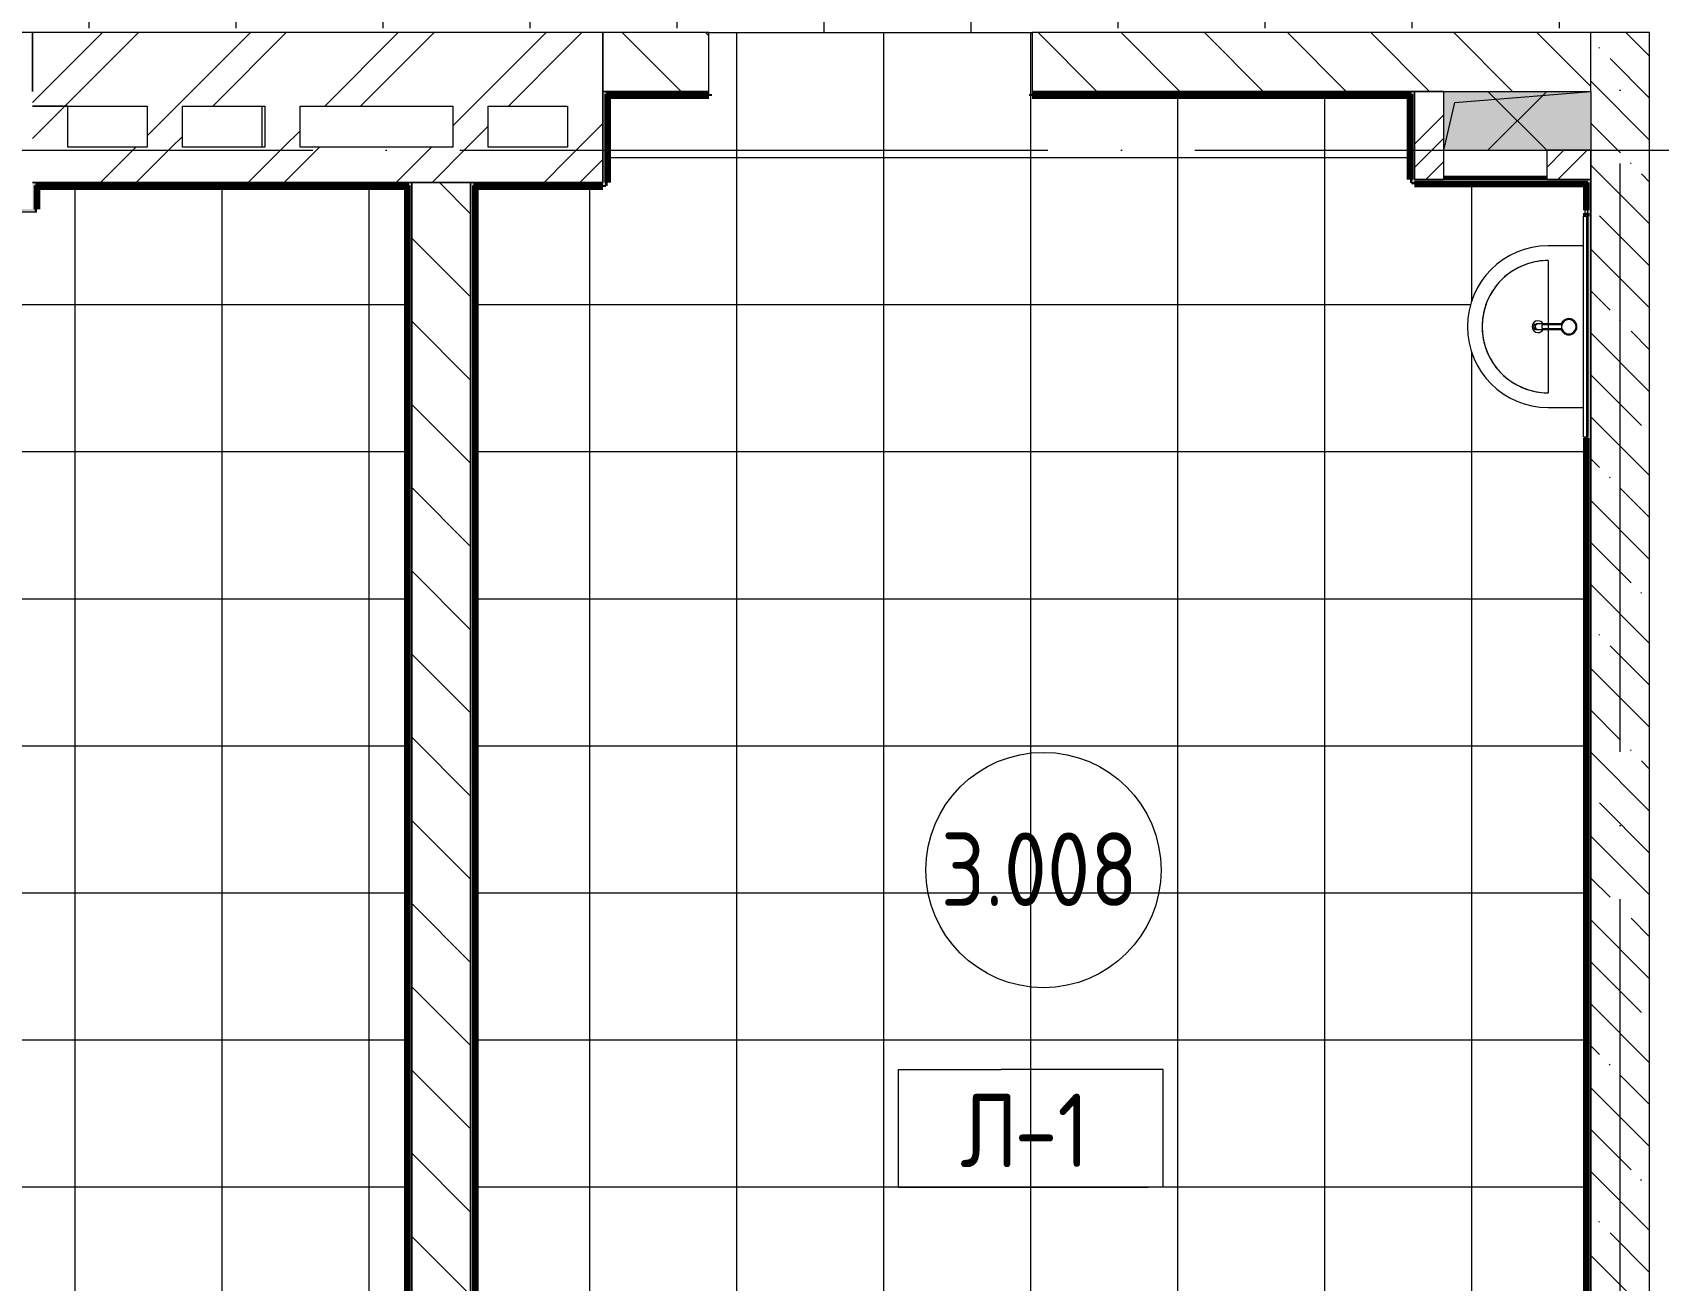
# Model space of a CAD drawing. Header units: millimetres. Extents: x 97 to 215964, y -4577 to 60645.
# Drawn here: x 122548 to 128078, y 47132 to 51375 of the extents above; entities that cross this region are included whole.
import ezdxf

# ---------------------------------------------------------------- set-up
doc = ezdxf.new("R2010")
doc.units = ezdxf.units.MM
doc.linetypes.add('ADSK_Линия сетки', pattern=[2500, 2000, -250, 0, -250])
for name, color, linetype, lineweight in [('A-AREA-____-IDEN', 2, 'Continuous', 20), ('A-DETL-GENF-OTLN', 92, 'Continuous', 9), ('A-FLOR-____-IDEN', 11, 'Continuous', 20), ('A-FLOR-____-OTLN', 192, 'Continuous', 9), ('A-FLOR-____-PATT', 8, 'Continuous', 9), ('A-GENM-____-MCUT', 13, 'Continuous', 9), ('A-GENM-____-OTLN', 13, 'Continuous', 9), ('A-WALL-____-MCUT', 113, 'Continuous', 9), ('A-WALL-____-PATT', 111, 'Continuous', 9), ('I-WALL-____-OTLN', 2, 'Continuous', 9), ('P-SANR-FIXT-OTLN', 6, 'Continuous', 9), ('S-COLS-____-MCUT', 52, 'Continuous', 9), ('S-COLS-____-OTLN', 52, 'Continuous', 9), ('S-GRID-____-OTLN', 1, 'Continuous', 9)]:
    doc.layers.add(name, color=color, linetype=linetype, lineweight=lineweight)
doc.styles.add('GOST Common', font='GOST_Common.ttf', dxfattribs={"width": 0.9, "height": 250})
pattern_1 = [(135, (0, 0), (-141.42136, -141.42136), [])]
pattern_2 = [(45, (0, 0), (-251.4472, 251.4472), []), (45, (0, 381), (-251.4472, 251.4472), [])]
pattern_3 = [(45, (0, 0), (-224.5064, 224.5064), []), (45, (79.38, 0), (0, 449.0128), []), (45, (-79.38, 0), (0, 449.0128), [])]

# ---------------------------------------------------------------- blocks, each defined once
blk = doc.blocks.new('ASML_АР_Отделка Люка - ВО Отделка люков_Грунтовка 0_Шпатлевка 0_Окраска 0_0-42723977-О_АИ_ПП_8_400_Целиком')
at = {"layer": 'A-GENM-____-MCUT', "color": 130, "lineweight": 25}
for p, q in [((175, 3), (-175, 3)), ((-175, 3), (-175, 0)), ((175, 0), (175, 3)), ((-175, 0), (175, 0))]:
    blk.add_line(p, q, dxfattribs=at)
blk = doc.blocks.new('0083_СОШ675_АР_R22_rvt-1-О_АИ_ПП_8_400_Целиком')
at = {"layer": 'A-WALL-____-PATT', "lineweight": 5}
h = blk.add_hatch(dxfattribs=at)
h.set_pattern_fill('FP_10', color=10, style=0, pattern_type=2)
h.set_pattern_definition(pattern_1)
h.paths.add_polyline_path([(63750, 51175), (63750, 51375), (63350, 51375), (63350, 51175), (63750, 51175)])
h = blk.add_hatch(dxfattribs=at)
h.set_pattern_fill('FP_7', color=10, style=0, pattern_type=2)
h.set_pattern_definition(pattern_2)
h.paths.add_polyline_path([(65570, 51125), (65570, 51375), (63750, 51375), (63750, 51125), (65300, 51125)])
h = blk.add_hatch(dxfattribs=at)
h.set_pattern_fill('FP_7', color=10, style=0, pattern_type=2)
h.set_pattern_definition(pattern_2)
h.paths.add_polyline_path([(65690, 50865), (65690, 51375), (65570, 51375), (65570, 50865)])
h = blk.add_hatch(dxfattribs=at)
h.set_pattern_fill('FP_10', color=10, style=0, pattern_type=2)
h.set_pattern_definition(pattern_1)
h.paths.add_polyline_path([(68654.6, 51175), (69050, 51175), (69050, 51375), (67150, 51375), (67150, 51175), (67396.8, 51175)])
h.paths.add_polyline_path([(65690, 51175), (66050, 51175), (66050, 51375), (65690, 51375)])
h = blk.add_hatch(dxfattribs=at)
h.set_pattern_fill('FP_8', color=10, style=0, pattern_type=2)
h.set_pattern_definition([(135, (0, 0), (-142.5612, -142.5612), []), (135, (142.56, 0), (-142.5612, -142.5612), [252.016, -50.403, 3.353, -47.05])])
h.paths.add_polyline_path([(69050, 43325.1), (69250, 43325.1), (69250, 51375), (69050, 51375), (69050, 44091.3)])
h = blk.add_hatch(dxfattribs=at)
h.set_pattern_fill('FP_11', color=10, style=0, pattern_type=2)
h.set_pattern_definition(pattern_3)
h.paths.add_polyline_path([(68550, 50975), (68550, 51175), (68450, 51175), (68450, 50975)])
h = blk.add_hatch(dxfattribs=at)
h.set_pattern_fill('FP_7', color=10, style=0, pattern_type=2)
h.set_pattern_definition(pattern_2)
h.paths.add_polyline_path([(63870, 50865), (63870, 51125), (63750, 51125), (63750, 50865)])
h = blk.add_hatch(dxfattribs=at)
h.set_pattern_fill('FP_7', color=10, style=0, pattern_type=2)
h.set_pattern_definition(pattern_2)
h.paths.add_polyline_path([(64140, 50985), (64260, 50985), (64260, 51125), (64140, 51125)])
h = blk.add_hatch(dxfattribs=at)
h.set_pattern_fill('FP_7', color=10, style=0, pattern_type=2)
h.set_pattern_definition(pattern_2)
h.paths.add_polyline_path([(64660, 50985), (64660, 51125), (64540, 51125), (64540, 50985)])
h = blk.add_hatch(dxfattribs=at)
h.set_pattern_fill('FP_7', color=10, style=0, pattern_type=2)
h.set_pattern_definition(pattern_2)
h.paths.add_polyline_path([(65300, 50985), (65300, 51125), (65180, 51125), (65180, 50985)])
h = blk.add_hatch(dxfattribs=at)
h.set_pattern_fill('FP_7', color=10, style=0, pattern_type=2)
h.set_pattern_definition(pattern_2)
h.paths.add_polyline_path([(65570, 50865), (65570, 50985), (63870, 50985), (63870, 50865), (64881.3, 50865)])
h = blk.add_hatch(dxfattribs=at)
h.set_pattern_fill('FP_11', color=10, style=0, pattern_type=2)
h.set_pattern_definition(pattern_3)
h.paths.add_polyline_path([(68969, 50875), (69050, 50875), (69050, 50975), (68900, 50975), (68900, 50875)])
h.paths.add_polyline_path([(68550, 50875), (68550, 50975), (68450, 50975), (68450, 50875)])
h = blk.add_hatch(dxfattribs=at)
h.set_pattern_fill('FP_10', color=10, style=0, pattern_type=2)
h.set_pattern_definition(pattern_1)
h.paths.add_polyline_path([(65040, 43525), (65240, 43525), (65240, 50865), (65040, 50865), (65040, 43602.8)])
at = {"layer": 'A-FLOR-____-OTLN', "color": 90}
blk.add_line((64530, 51125), (64530, 50985), dxfattribs=at)
at = {"layer": 'A-WALL-____-MCUT', "color": 50, "lineweight": 13}
for p, q in [((63750, 51375), (63350, 51375)), ((63750, 51175), (63750, 51375)), ((65570, 51375), (63750, 51375)), ((63750, 51375), (63750, 51175)), ((65690, 51375), (65570, 51375)), ((66050, 51375), (65690, 51375)), ((65690, 51375), (65690, 51175)), ((65690, 50865), (65690, 51375)), ((66050, 51175), (66050, 51375)), ((69050, 51375), (67150, 51375)), ((67150, 51375), (67150, 51175)), ((69250, 51375), (69050, 51375)), ((69250, 43325.1), (69250, 51375)), ((65690, 51175), (66050, 51175)), ((67150, 51175), (69050, 51175)), ((68450, 51175), (68450, 50975)), ((68550, 51175), (68450, 51175)), ((68550, 50975), (68550, 51175)), ((69050, 51175), (69050, 43325.1)), ((63870, 51125), (63750, 51125)), ((63750, 51125), (64140, 51125)), ((63870, 50985), (63870, 51125)), ((64140, 51125), (64140, 50985)), ((64260, 50985), (64260, 51125)), ((64260, 51125), (64540, 51125)), ((64540, 51125), (64540, 50985)), ((64660, 50985), (64660, 51125)), ((64660, 51125), (65180, 51125)), ((65180, 51125), (65180, 50985)), ((65300, 51125), (65570, 51125)), ((65300, 50985), (65300, 51125)), ((65570, 51125), (65570, 50985)), ((64140, 50985), (63870, 50985)), ((64540, 50985), (64260, 50985)), ((65180, 50985), (64660, 50985)), ((65570, 50985), (65300, 50985)), ((68450, 50975), (68450, 50875)), ((68550, 50885), (68550, 50975)), ((69050, 50975), (68900, 50975)), ((68900, 50975), (68900, 50885)), ((69050, 50875), (69050, 50975)), ((68550, 50875), (68550, 50882)), ((68900, 50882), (68900, 50875)), ((63750, 50865), (63870, 50865)), ((63870, 50865), (65570, 50865)), ((65240, 50865), (65040, 50865)), ((65040, 50865), (65040, 43525)), ((65240, 43525), (65240, 50865)), ((65570, 50865), (65690, 50865)), ((68450, 50875), (68550, 50875)), ((68900, 50875), (69050, 50875))]:
    blk.add_line(p, q, dxfattribs=at)
at = {"layer": 'A-WALL-____-MCUT', "color": 10, "lineweight": 5}
blk.add_line((69050, 51175), (69050, 51375), dxfattribs=at)
at = {"layer": 'I-WALL-____-OTLN', "color": 90}
blk.add_line((68550, 50975), (68900, 50975), dxfattribs=at)
at = {"layer": 'A-GENM-____-OTLN', "color": 90, "lineweight": 9, "rotation": 180}
blk.add_blockref('ASML_АР_Отделка Люка - ВО Отделка люков_Грунтовка 0_Шпатлевка 0_Окраска 0_0-42723977-О_АИ_ПП_8_400_Целиком', (68725, 50885), dxfattribs=at)
blk = doc.blocks.new('MiraCad_GMd_-Ut_TaskBox_FormHorizon - MiraCad_GMd_-Ut_TaskBox_FormHorizon-V146-О_АИ_ПП_8_400_Целиком')
at = {"layer": 'A-DETL-GENF-OTLN', "lineweight": 18}
for points in [[(-250, -99.8), (-212.2, 62.2), (250, 100), (-250, 100)], [(-145.4, -100), (250, -100), (250, 100), (-250, 100), (-250, -100)]]:
    blk.add_hatch(color=256, dxfattribs=at).paths.add_polyline_path(points)
at = {"layer": 'A-DETL-GENF-OTLN', "color": 7}
for p, q in [((-250, -100), (-212.2, 62.2)), ((-250, -100), (-212.2, 62.2)), ((-212.2, 62.2), (250, 100)), ((-212.2, 62.2), (250, 100))]:
    blk.add_line(p, q, dxfattribs=at)
at = {"layer": 'A-GENM-____-OTLN', "color": 170, "lineweight": 18}
for p, q in [((100, 100), (-100, -100)), ((-100, 100), (100, -100))]:
    blk.add_line(p, q, dxfattribs=at)
blk = doc.blocks.new('ВК_Умывальник_Полукруглый_Керамический_ГОСТ30493-96_R20 - 2-ой величины-V168-О_АИ_ПП_8_400_Целиком')
at = {"layer": 'P-SANR-FIXT-OTLN', "color": 170, "lineweight": 18}
for p, q in [((69025, 50650), (68905, 50650)), ((68905, 50600), (68905, 50384.9)), ((69040, 50650), (69035, 50650)), ((68905, 50365), (68905, 50150)), ((68905, 50100), (69025, 50100)), ((69035, 50100), (69040, 50100))]:
    blk.add_line(p, q, dxfattribs=at)
at = {"layer": 'P-SANR-FIXT-OTLN', "color": 170, "lineweight": 18, "flags": 128}
blk.add_lwpolyline([(68905, 50600), (68896, 50599.8), (68887, 50599.3), (68878.1, 50598.4), (68869.2, 50597.1), (68860.3, 50595.5), (68851.5, 50593.5), (68842.8, 50591.2), (68834.2, 50588.6), (68825.7, 50585.6), (68817.4, 50582.2), (68809.2, 50578.5), (68801.1, 50574.6), (68793.2, 50570.2), (68785.5, 50565.6), (68778, 50560.7), (68770.6, 50555.4), (68763.5, 50549.9), (68756.6, 50544.1), (68750, 50538.1), (68743.6, 50531.7), (68737.5, 50525.2), (68731.6, 50518.3), (68726, 50511.3), (68720.7, 50504), (68715.7, 50496.5), (68711, 50488.9), (68706.6, 50481), (68702.5, 50473), (68698.7, 50464.8), (68695.3, 50456.5), (68692.2, 50448.1), (68689.4, 50439.5), (68687, 50430.8), (68685, 50422.1), (68683.3, 50413.2), (68681.9, 50404.3), (68680.9, 50395.4), (68680.3, 50386.4), (68680, 50377.4), (68680.1, 50368.4), (68680.5, 50359.4), (68681.3, 50350.5), (68682.5, 50341.5), (68684, 50332.7), (68685.9, 50323.9), (68688.1, 50315.1), (68690.7, 50306.5), (68693.6, 50298), (68696.8, 50289.6), (68700.4, 50281.3), (68704.3, 50273.2), (68708.5, 50265.3), (68713.1, 50257.5), (68717.9, 50249.9), (68723.1, 50242.6), (68728.5, 50235.4), (68734.3, 50228.5), (68740.2, 50221.7), (68746.5, 50215.3), (68753, 50209.1), (68759.8, 50203.1), (68766.8, 50197.4), (68774, 50192.1), (68781.4, 50187), (68789, 50182.2), (68796.8, 50177.7), (68804.8, 50173.5), (68812.9, 50169.7), (68821.2, 50166.2), (68829.6, 50163), (68838.2, 50160.1), (68846.8, 50157.6), (68855.5, 50155.5), (68864.4, 50153.7), (68873.2, 50152.2), (68882.2, 50151.1), (68891.2, 50150.4), (68900.1, 50150), (68905, 50150)], dxfattribs=at)
at = {"layer": 'P-SANR-FIXT-OTLN', "color": 170, "lineweight": 18}
for centre, radius, start, end in [((68905, 50375), 275, 90, 270), ((68905, 50375), 225, 90, 270), ((68870, 50375), 20, 90, 270), ((68870, 50375), 20, 30, 90), ((68870, 50375), 20, 270, 330)]:
    blk.add_arc(centre, radius, start, end, dxfattribs=at)
blk = doc.blocks.new('xxx_Смеситель_ГОСТ 25809-96_R20 - Смеситель-3431601-О_АИ_ПП_8_400_Целиком')
at = {"layer": 'P-SANR-FIXT-OTLN', "color": 170, "lineweight": 18}
for p, q in [((3135.3, 51074.8), (3135.3, 51016.6)), ((3139.3, 51075.4), (3139.3, 51029.7)), ((3151.3, 51029.7), (3151.3, 51075.4)), ((3155.3, 51016.6), (3155.3, 51074.8)), ((3135.3, 51016.6), (3135.3, 50993.9)), ((3135.3, 50993.9), (3135.3, 50990)), ((3139.3, 51029.7), (3139.3, 51009)), ((3140.3, 51009), (3139.3, 51009)), ((3139.3, 51009), (3140.3, 51009)), ((3140.3, 51029.8), (3150.3, 51029.8)), ((3150.3, 51009), (3140.3, 51009)), ((3150.3, 51009), (3151.3, 51009)), ((3151.3, 51009), (3150.3, 51009)), ((3151.3, 51009), (3151.3, 51029.7)), ((3155.3, 50993.9), (3155.3, 51016.6)), ((3155.3, 50990), (3155.3, 50993.9))]:
    blk.add_line(p, q, dxfattribs=at)
for radius, start, end in [(27.5, 0, 180), (27.5, 161.9769, 180), (27.5, 180, 198.0231), (27.5, 180, 258.9224), (27.5, 143.3119, 156.6878), (24.5, 360, 180), (24.5, 180, 360), (27.5, 101.9767, 135), (27.5, 83.3116, 96.6875), (27.5, 281.0769, 0), (27.5, 45, 78.0226), (27.5, 23.3113, 36.6872), (27.5, 0, 18.0223), (27.5, 341.9777, 0), (27.5, 203.3122, 216.6881), (27.5, 225, 258.0233), (24.5, 255, 259.7702), (24.5, 255, 259.7702), (24.5, 280.2298, 285), (24.5, 280.2298, 285), (27.5, 281.9774, 315), (27.5, 323.3128, 336.6887)]:
    blk.add_arc((3145.3, 51100), radius, start, end, dxfattribs=at)
for start_param, end_param in [(3.141593, 4.712389), (4.712389, 6.283185)]:
    blk.add_ellipse((3145.3, 50990), major_axis=(10, 0), ratio=0.965926, start_param=start_param, end_param=end_param, dxfattribs=at)
for points, knots in [([(3138.6, 51076.4), (3138.7, 51076.4), (3138.8, 51076.3), (3139.2, 51076.2), (3139.8, 51076.1), (3140.4, 51076), (3140.7, 51075.9)], [0.77430556, 0.77430556, 0.77430556, 0.77430556, 0.78298611, 0.79166667, 0.82638889, 0.86111111, 0.86111111, 0.86111111, 0.86111111]), ([(3149.8, 51075.9), (3150.1, 51075.9), (3150.6, 51076), (3151.1, 51076.2), (3151.6, 51076.3), (3151.8, 51076.4), (3151.9, 51076.4)], [0.13888889, 0.13888889, 0.13888889, 0.13888889, 0.16666667, 0.19444444, 0.20833333, 0.22222222, 0.22222222, 0.22222222, 0.22222222]), ([(3140.3, 51020.3), (3138.8, 51019.9), (3136.8, 51019.1), (3135.5, 51017.7), (3135.3, 51016.9), (3135.3, 51016.6)], [0.1666667, 0.1666667, 0.1666667, 0.1666667, 0.3333333, 0.4166667, 0.5, 0.5, 0.5, 0.5]), ([(3145.3, 50986.8), (3144.4, 50986.8), (3143.1, 50986.9), (3141.4, 50987.3), (3140.3, 50987.7), (3139.3, 50988.1), (3138.7, 50988.5), (3138, 50989), (3137.3, 50989.5), (3136.7, 50990.2), (3136.3, 50990.7), (3136, 50991.2), (3135.8, 50991.6), (3135.6, 50992), (3135.5, 50992.5), (3135.4, 50992.9), (3135.3, 50993.4), (3135.3, 50993.7), (3135.3, 50993.9)], [0, 0, 0, 0, 0.0833333, 0.125, 0.1666667, 0.2083333, 0.2291667, 0.25, 0.2916667, 0.3333333, 0.3541667, 0.375, 0.3958333, 0.4166667, 0.4375, 0.4583333, 0.4791667, 0.5, 0.5, 0.5, 0.5]), ([(3139.3, 51029.3), (3139.3, 51029.3), (3139.3, 51029.3), (3139.4, 51029.2), (3139.6, 51029.2), (3139.8, 51029.2), (3140.1, 51029.2), (3140.3, 51029.2)], [0, 0, 0, 0, 0.166667, 0.333333, 0.5, 0.666667, 1, 1, 1, 1]), ([(3155.3, 50993.9), (3155.3, 50993.7), (3155.3, 50993.4), (3155.2, 50992.9), (3155.1, 50992.5), (3154.9, 50992), (3154.7, 50991.6), (3154.5, 50991.2), (3154.2, 50990.7), (3153.9, 50990.3), (3153.6, 50989.9), (3153.1, 50989.4), (3152.5, 50989), (3151.9, 50988.5), (3151.2, 50988.1), (3150.3, 50987.7), (3149.1, 50987.3), (3147.5, 50986.9), (3146.1, 50986.8), (3145.3, 50986.8)], [0.5, 0.5, 0.5, 0.5, 0.5208333, 0.5416667, 0.5625, 0.5833333, 0.6041667, 0.625, 0.6458333, 0.6666667, 0.6875, 0.7083333, 0.75, 0.7708333, 0.7916667, 0.8333333, 0.875, 0.9166667, 1, 1, 1, 1]), ([(3151.3, 51029.7), (3151.3, 51029.7), (3151.2, 51029.7), (3151.1, 51029.8), (3151, 51029.8), (3150.7, 51029.8), (3150.4, 51029.8), (3150.3, 51029.8)], [0, 0, 0, 0, 0.166667, 0.333333, 0.5, 0.666667, 1, 1, 1, 1])]:
    blk.add_open_spline(points, degree=3, knots=knots, dxfattribs=at)
for points in [[(3139.3, 51075.4), (3139.3, 51075.4), (3139.4, 51075.4), (3139.6, 51075.4), (3139.8, 51075.3), (3140, 51075.3), (3140.2, 51075.3), (3140.3, 51075.3)], [(3139.4, 51074.9), (3139.3, 51074.9), (3139.3, 51074.9), (3139.3, 51075), (3139.3, 51075)], [(3140.3, 51075.3), (3141.9, 51074.9), (3145.3, 51074.6), (3148.6, 51074.9), (3150.3, 51075.3)], [(3150.3, 51075.3), (3150.4, 51075.3), (3150.5, 51075.3), (3150.8, 51075.3), (3151, 51075.4), (3151.1, 51075.4), (3151.2, 51075.4), (3151.2, 51075.4)], [(3151.3, 51075), (3151.3, 51075), (3151.3, 51075), (3151.2, 51074.9)], [(3140.3, 51029.8), (3140.1, 51029.8), (3139.7, 51029.8), (3139.4, 51029.8), (3139.3, 51029.7), (3139.3, 51029.7)], [(3150.3, 51029.2), (3150.4, 51029.2), (3150.8, 51029.2), (3151.2, 51029.2), (3151.3, 51029.3), (3151.3, 51029.3)], [(3155.3, 51016.6), (3155.3, 51016.9), (3155, 51017.7), (3154, 51018.7), (3152.4, 51019.6), (3151, 51020.1), (3150.3, 51020.3)]]:
    blk.add_open_spline(points, degree=3, dxfattribs=at)
blk = doc.blocks.new('0083_СОШ675_ВК_R22_rvt-1-О_АИ_ПП_8_400_Целиком')
at = {"layer": 'A-GENM-____-OTLN', "color": 170, "lineweight": 18}
blk.add_blockref('MiraCad_GMd_-Ut_TaskBox_FormHorizon - MiraCad_GMd_-Ut_TaskBox_FormHorizon-V146-О_АИ_ПП_8_400_Целиком', (68800, 51075), dxfattribs=at)
at = {"layer": 'P-SANR-FIXT-OTLN', "color": 170, "lineweight": 18}
blk.add_blockref('ВК_Умывальник_Полукруглый_Керамический_ГОСТ30493-96_R20 - 2-ой величины-V168-О_АИ_ПП_8_400_Целиком', (0, 0), dxfattribs=at)
at = {"layer": 'P-SANR-FIXT-OTLN', "color": 170, "lineweight": 18, "rotation": 269.9999999999999}
blk.add_blockref('xxx_Смеситель_ГОСТ 25809-96_R20 - Смеситель-3431601-О_АИ_ПП_8_400_Целиком', (17875, 53520.2), dxfattribs=at)
blk = doc.blocks.new('BSC_Колонна _Прямоугольная - ПР-1_Профиль торцевой для плитки-V212-О_АИ_ПП_8_400_Целиком')
at = {"layer": 'S-COLS-____-MCUT'}
for p, q in [((5, 5), (0, 5)), ((5, -5), (5, 5)), ((-5, 0), (-5, -5)), ((-5, -5), (5, -5))]:
    blk.add_line(p, q, dxfattribs=at)
blk = doc.blocks.new('BSC_Колонна _Прямоугольная - ПР-1_Профиль торцевой для плитки-3497357-О_АИ_ПП_8_400_Целиком')
at = {"layer": 'S-COLS-____-MCUT'}
for p, q in [((5, 5), (-5, 5)), ((-5, 5), (-5, -5)), ((5, -5), (5, 5)), ((-5, -5), (5, -5))]:
    blk.add_line(p, q, dxfattribs=at)
blk = doc.blocks.new('ADSK_Марка_Перекрытие - Типоразмер_ADSK_Марка-158127-О_АИ_ПП_8_400_Целиком')
at = {"layer": 'A-FLOR-____-IDEN'}
for p, q in [((-4.5, 4), (-1, 4)), ((-4.5, 0), (-4.5, 4)), ((4.5, 4), (-1, 4)), ((4.5, 0), (4.5, 4)), ((4.5, 0), (-4.5, 0)), ((-4.5, 0), (4, 0))]:
    blk.add_line(p, q, dxfattribs=at)
blk = doc.blocks.new('ADSK_Марка_Помещение_ОдноЗначение - Номер-159740-О_АИ_ПП_8_400_Целиком')
at = {"layer": 'A-AREA-____-IDEN'}
blk.add_circle((0, 0), 4, dxfattribs=at)

msp = doc.modelspace()

# ---------------------------------------------------------------- hatches: boundary and pattern name
at = {"layer": 'A-FLOR-____-PATT'}
h = msp.add_hatch(dxfattribs=at)
h.set_pattern_fill('FP_199', color=256, style=0, pattern_type=2)
h.set_pattern_definition([(0, (109740.37, 54875), (0, 500), []), (90, (109740.37, 54875), (-500, 3e-14), [])])
h.paths.add_polyline_path([(113347.887824, 51375.000586), (113347.915173, 51374.999414), (113617.089904, 51374.999414)])
h.paths.add_polyline_path([(125947.887824, 51374.999414), (125947.887824, 51390.000586), (128047.865903, 51390.000586), (128047.865903, 54660.000586), (126587.910289, 54660.000586), (126587.910289, 54675), (125487.910289, 54675), (125487.910289, 54660.000586), (124717.887824, 54660.000586), (124717.881378, 54795), (123727.865903, 54795), (123727.865903, 54675), (123617.887824, 54675), (123617.887824, 54660.000586), (122562.875878, 54660.000586), (122562.875878, 54475), (122557.875878, 54475), (122557.875878, 54465), (122547.875878, 54465), (122547.865903, 54460), (122147.875878, 54460), (122147.865903, 54465), (122137.875878, 54465), (122137.875878, 54474.999414), (122132.875878, 54474.999414), (122132.875878, 58274.820999), (121887.875878, 58274.820999), (121887.875878, 58360.011786), (120477.865903, 58360.011786), (120477.865903, 58109.999414), (120462.865903, 58109.999414), (120462.887824, 57009.999414), (120477.865903, 57009.999414), (120477.865903, 54675.000586), (120472.865903, 54675.000586), (120472.865903, 54665.000586), (120462.865903, 54665.000586), (120462.865903, 54660.000586), (118062.865903, 54660.000586), (118062.865903, 54475.000586), (118057.865903, 54475), (118057.865903, 54465.000586), (118047.865903, 54465.000586), (118047.865903, 54460.000586), (117647.865903, 54460.000586), (117647.865903, 54465.000586), (117637.865903, 54465.000586), (117637.865903, 54475.000586), (117632.865903, 54475), (117632.865903, 54655.001172), (117105.666932, 54655.001172), (117105.666932, 54660.000586), (113562.865903, 54660.000586), (113562.865903, 54475.000586), (113557.865903, 54475), (113557.865903, 54465.000586), (113547.865903, 54465.000586), (113547.865903, 54460.000586), (113147.865903, 54460.000586), (113147.865903, 54465.000586), (113137.865903, 54465.000586), (113137.865903, 54474.999414), (113132.865903, 54474.999414), (113132.865903, 54660.000586), (112277.865903, 54660.000586), (112277.865903, 54665.000586), (112267.865903, 54665.000586), (112267.865903, 54675.000586), (112262.865903, 54675.874627), (112262.865903, 55039.999414), (112277.865903, 55039.999414), (112277.865903, 55709.999414), (112262.865903, 55709.999414), (112262.865903, 56254.999414), (112277.865903, 56254.999414), (112277.865903, 56924.999414), (112262.865903, 56924.999414), (112262.865903, 57369.999414), (112277.865903, 57369.999414), (112277.865903, 58039.999414), (112262.865903, 58039.999414), (112262.865903, 58360), (108863.094875, 58360), (108863.094875, 58168.000586), (108858.094875, 58168.000586), (108858.094875, 58158.000586), (108848.094875, 58158.000586), (108847.865756, 58153.000586), (108447.865903, 58153.000586), (108447.844094, 58158.000586), (108437.865903, 58158.000586), (108437.865903, 58168.000586), (108432.865903, 58168.000586), (108432.865903, 58360), (104563.094875, 58360), (104563.094875, 58168.000586), (104558.094875, 58168.000586), (104558.094875, 58158.000586), (104548.094875, 58158.000586), (104547.865903, 58153.000586), (104147.887824, 58153.000586), (104147.844094, 58158.000586), (104137.887824, 58158.000586), (104137.887824, 58168.000586), (104132.887824, 58168.000586), (104132.887824, 58360), (100063.094875, 58360), (100063.094875, 58168.001172), (100058.094875, 58168.001172), (100058.094875, 58158.001172), (100048.094875, 58158.001172), (100047.844127, 58153.001172), (99647.865903, 58153.001172), (99647.844094, 58158.001172), (99637.865903, 58158.001172), (99637.865903, 58168.001172), (99632.865903, 58168.001172), (99632.865903, 58360.05818), (95163.116796, 58359.997374), (95163.116796, 58175.000586), (95158.116796, 58175), (95158.116796, 58165.000586), (95148.116796, 58165.000586), (95147.865803, 58160.000586), (94747.865903, 58160.000586), (94747.83858, 58165.000586), (94737.865903, 58165.000586), (94737.865903, 58175.000586), (94732.865903, 58175.903658), (94732.865903, 58360.05818), (91447.865903, 58359.153685), (91447.865903, 58099.999414), (91432.865903, 58099.999414), (91432.887824, 57429.999414), (91447.865903, 57429.999414), (91447.865903, 55609.999414), (91432.865903, 55609.999414), (91432.887824, 54939.999414), (91447.865903, 54939.999414), (91447.865903, 54374.999707), (91232.865903, 54374.999707), (91232.887824, 51674.999707), (91447.865903, 51674.999707), (91448.898748, 51390.000586), (95747.865903, 51390.000586), (95748.201936, 51374.999414), (98247.865903, 51374.999414), (98247.865903, 51390.000586), (105097.887824, 51390.000586), (105097.887824, 51375.000586), (106197.887824, 51374.999414), (106197.887824, 51390.000586), (111897.926742, 51390.000586), (111898.372184, 51374.999414), (112997.926742, 51374.999414), (112997.926742, 51390.000586), (114082.887824, 51390.000586), (114082.889081, 51375.000586), (116082.887824, 51374.999414), (116082.887824, 51390.000586), (124847.887824, 51390.000586), (124847.889934, 51375.000586), (124936.928693, 51375.000586)])
h.paths.add_polyline_path([(118167.865903, 51375), (118167.862527, 51375.000586), (118047.887824, 51375.000586)])
h.paths.add_polyline_path([(117317.486852, 54335.471708), (117322.573205, 54336.294976), (117316.623789, 54336.033665)])
h.paths.add_polyline_path([(117161.210824, 54485.215954), (117160.986852, 54492.477542), (117160.572639, 54492.477542), (117160.792352, 54489.977542)])
h.paths.add_polyline_path([(117474.401066, 54492.477542), (117472.986852, 54492.477542), (117474.179665, 54489.977542)])
h.paths.add_polyline_path([(117337.791762, 54336.790443), (117337.610033, 54337.478492), (117337.610033, 54336.796702)])
h.paths.add_polyline_path([(117317.486852, 54335.471708), (117292.162538, 54337.655731), (117274.52639, 54341.54585), (117251.2799, 54350.095785), (117231.685576, 54361.111481), (117214.713579, 54374.705094), (117195.175825, 54393.658277), (117188.997864, 54403.413831), (117176.500071, 54424.103452), (117164.143679, 54462.292771), (117161.326976, 54478.461488), (117159.986852, 54618.010847), (117160.986852, 54654.977542), (117474.986852, 54653.977542), (117474.361919, 54482.669965), (117467.909388, 54448.74092), (117466.080071, 54441.887602), (117460.645885, 54428.727542), (117453.366772, 54414.727542), (117444.94877, 54400.529333), (117439.79788, 54394.560594), (117433.619918, 54386.734718), (117426.070637, 54379.497471), (117419.390681, 54373.004497), (117410.391251, 54366.296943), (117403.288128, 54360.991355), (117393.18366, 54355.289784), (117382.929361, 54349.684638), (117373.532739, 54345.473086), (117372.716244, 54346.159705), (117347.671624, 54338.509404), (117327.548443, 54335.888761), (117318.813478, 54335.526697)])
h.paths.add_polyline_path([(117277.013462, 54340.761056), (117279.281032, 54340.874159), (117277.013462, 54342.294384), (117273.722544, 54342.276076), (117276.825194, 54340.847728)])
h.paths.add_polyline_path([(117349.748614, 54374.126093), (117360.782349, 54377.404099), (117351.383594, 54374.711079)])
h.paths.add_polyline_path([(117251.521187, 54388.846654), (117248.271729, 54391.910018), (117250.732064, 54389.43687)])
h.paths.add_polyline_path([(117221.759271, 54417.099697), (117210.856954, 54438.284871), (117203.36007, 54450.538922), (117211.973855, 54431.232582), (117217.814639, 54422.862044), (117221.112652, 54418.044282)])
h.paths.add_polyline_path([(117220.404813, 54419.443312), (117211.39874, 54433.548522), (117204.507373, 54448.93031), (117205.380437, 54448.93031), (117220.012447, 54420.213373)])
h.paths.add_polyline_path([(117417.932294, 54422.862044), (117427.352449, 54440.063502), (117421.869596, 54430.386823), (117418.303383, 54424.323981)])
h.paths.add_polyline_path([(117425.414775, 54435.674534), (117426.657486, 54436.169407), (117425.701578, 54436.113709)])
h.paths.add_polyline_path([(117431.91576, 54451.134162), (117431.839555, 54453.137186), (117432.150524, 54452.231181)])
h.paths.add_polyline_path([(117337.933552, 54460.53943), (117334.886852, 54459.839858), (117336.757009, 54459.989488)])
h.paths.add_polyline_path([(117335.883343, 54458.113886), (117347.847943, 54471.581052), (117341.255694, 54463.771943), (117336.613356, 54458.977542)])
h.paths.add_polyline_path([(117293.879717, 54464.194831), (117286.70023, 54474.999414), (117288.301649, 54470.796993), (117293.71801, 54464.386226)])
h.paths.add_polyline_path([(117317.486852, 54454.594235), (117326.40004, 54455.572843), (117321.252131, 54455.383619), (117309.586137, 54455.849076), (117301.438957, 54458.977542), (117308.869231, 54455.493646), (117315.570583, 54454.664079), (117316.672803, 54454.623905)])
h.paths.add_polyline_path([(108847.843981, 54460), (108447.865903, 54460), (108447.865903, 54465), (108437.865903, 54465), (108437.865903, 54475), (108432.865903, 54475), (108432.865903, 54874.999414), (108437.865903, 54875), (108437.865903, 54885), (108447.865903, 54885), (108447.865903, 54890), (108847.843981, 54890), (108847.865903, 54885.000548), (108857.843981, 54885), (108857.843981, 54875), (108862.843981, 54874.124786), (108862.843981, 54474.999414), (108857.843981, 54474.999414), (108857.843981, 54465), (108847.843981, 54465)])
h.paths.add_polyline_path([(104147.865903, 54460), (104147.865903, 54465), (104137.865903, 54465), (104137.865903, 54474.999414), (104132.865903, 54475), (104132.865903, 54874.999414), (104137.865903, 54875), (104137.865903, 54885), (104147.865903, 54885), (104147.865903, 54890), (104547.843981, 54890), (104547.865903, 54885.000548), (104557.843981, 54885), (104557.843981, 54875), (104562.843981, 54874.999414), (104562.843981, 54475), (104557.843981, 54475), (104557.843981, 54465), (104547.843981, 54465), (104547.843981, 54460), (104484.408705, 54460)])
h.paths.add_polyline_path([(100006.182048, 54460), (99647.865903, 54460), (99647.865903, 54465), (99637.865903, 54465), (99637.865903, 54475), (99632.865903, 54475), (99632.865903, 54874.999414), (99637.865903, 54875.000586), (99637.865903, 54885.000586), (99647.865903, 54885.000586), (99647.865903, 54890.000586), (100047.865803, 54890.000586), (100047.865903, 54885.000586), (100057.865903, 54885.000586), (100057.865903, 54875.000586), (100062.865903, 54874.999414), (100062.865903, 54475), (100057.865903, 54474.999414), (100057.865903, 54465), (100047.865903, 54465), (100047.865903, 54460)])
h.paths.add_polyline_path([(95129.869685, 54460.000586), (94747.865903, 54460.000586), (94747.865903, 54465.000586), (94737.865903, 54465.000586), (94737.865903, 54475.000586), (94732.865903, 54475.000586), (94732.865903, 54875.000586), (94737.865903, 54875.000586), (94737.865903, 54885.000586), (94747.865903, 54885.000586), (94747.865903, 54890.000586), (95147.865903, 54890.000586), (95147.865903, 54885.000586), (95157.865903, 54885.000586), (95157.865903, 54875.000586), (95162.865903, 54874.999414), (95162.865903, 54474.999414), (95157.865903, 54474.999414), (95157.865903, 54465.000586), (95147.865903, 54465.000586), (95147.865903, 54460.000586)])
h.paths.add_polyline_path([(117353.051659, 54489.977542), (117352.296307, 54490.012829), (117352.308071, 54493.561658)])
h.paths.add_polyline_path([(117347.98079, 54507.609083), (117347.98079, 54506.047987), (117348.031987, 54507.377542)])
h.paths.add_polyline_path([(117348.27378, 54472.176595), (117352.314436, 54484.493328), (117352.554441, 54493.676358), (117349.555476, 54507.609083), (117352.284274, 54493.676358), (117351.480642, 54480.398015), (117348.289792, 54472.224641)])
h.paths.add_polyline_path([(117297.040152, 54519.415654), (117300.086852, 54520.115226), (117297.258343, 54519.517641)])
h.paths.add_polyline_path([(117432.201443, 54527.896082), (117422.99985, 54548.722503), (117417.159066, 54557.09304), (117417.331724, 54555.051087), (117431.613634, 54528.955999)])
h.paths.add_polyline_path([(117342.522783, 54515.013473), (117330.63336, 54523.247927), (117319.403122, 54525.291005), (117309.279858, 54524.571465), (117313.721573, 54524.571465), (117325.387568, 54524.106008), (117333.534748, 54520.977542), (117342.439372, 54515.057069)])
h.paths.add_polyline_path([(117200.721016, 54521.444943), (117202.220389, 54523.914644), (117200.7964, 54521.682875)])
h.paths.add_polyline_path([(117431.613634, 54527.059581), (117418.830077, 54554.570289), (117429.214764, 54535.422629), (117431.371598, 54527.896082)])
h.paths.add_polyline_path([(117230.866272, 54576.598123), (117236.236605, 54580.422629), (117232.730245, 54578.0284)])
h.paths.add_polyline_path([(117244.889019, 54586.624205), (117239.171674, 54582.971082), (117244.246764, 54586.192763)])
h.paths.add_polyline_path([(117264.822029, 54598.705996), (117268.493781, 54599.843138), (117265.061249, 54598.803489)])
h.paths.add_polyline_path([(117363.167879, 54601.552235), (117352.470432, 54605.244005), (117360.690345, 54602.336689), (117362.931939, 54601.62694)])
h.paths.add_polyline_path([(117341.809691, 54608.234346), (117330.462617, 54610.76925), (117341.494015, 54608.303456)])
h.paths.add_polyline_path([(104547.865903, 58168.000586), (104548.094389, 58168.001072), (104547.865903, 58175), (104147.887824, 58174.638313), (104148.692441, 58168.000586), (104183.890913, 58168.000586)])
h.paths.add_polyline_path([(108848.094875, 58168.000586), (108847.865903, 58175.000586), (108447.865903, 58175), (108447.865903, 58168.000586), (108847.865856, 58168.000586)])
h.paths.add_polyline_path([(100047.865903, 58168.001172), (100048.094875, 58168.001172), (100047.843981, 58175), (99647.865903, 58175), (99647.865903, 58168.001172), (100047.844027, 58168.001172)])
h.paths.add_polyline_path([(95147.87909, 58175.000586), (95148.116796, 58175.011151), (95147.865903, 58175.000586)])
h = msp.add_hatch(dxfattribs=at)
h.set_pattern_fill('FP_203', color=256, style=0, pattern_type=2)
h.set_pattern_definition([(270, (118692.87, 47450), (500, 3e-14), []), (0, (118692.87, 47450), (0, 500), [])])
h.paths.add_polyline_path([(123447.865903, 43525), (123447.863265, 43525.000586), (123437.887824, 43525.000586)])
h.paths.add_polyline_path([(113547.865903, 43525), (113547.887824, 43525.313459), (113547.865903, 43535.000586)])
h.paths.add_polyline_path([(123380.363265, 43540.000586), (123432.887824, 43540.000586), (123432.887824, 43742.03554), (123437.887824, 43742.03554), (123437.887824, 43752.03554), (123447.887824, 43752.03554), (123448.687243, 43757.03554), (123822.8978, 43757.03554), (123822.8978, 50850.000586), (122562.865903, 50850.000586), (122562.865903, 50775.000586), (122557.865903, 50775.000586), (122557.865903, 50765.000586), (122547.865903, 50765.000586), (122547.844028, 50760.000586), (122147.865903, 50760.000586), (122147.312128, 50765.000586), (122137.865903, 50765.000586), (122137.865903, 50775), (122132.865903, 50775.328787), (122132.865903, 50850.000586), (118062.865903, 50850.000586), (118062.865903, 50766.000586), (118057.865903, 50766.000586), (118057.865903, 50756.000586), (118047.865903, 50756.000586), (118047.844056, 50751.000586), (117047.887824, 50751.000586), (117047.887824, 50756.000586), (117027.887824, 50756.000586), (117027.887824, 51155), (116367.887824, 51155), (116367.887824, 51160.000586), (116082.887824, 51160.000586), (116082.865903, 51374.999414), (114082.887824, 51374.999414), (114081.816965, 51160.000586), (113562.887824, 51160.000586), (113562.887824, 43540.000586), (117220.430083, 43540.000586), (117220.430083, 43732.000586), (117225.430083, 43732.000586), (117225.430083, 43742.000586), (117235.430083, 43742.000586), (117235.430083, 43747.000586), (118047.865834, 43747.000586), (118047.865903, 43742.000586), (118057.865903, 43742.000586), (118057.865903, 43732.000586), (118062.865903, 43732.000586), (118062.865903, 43540.000586), (121757.887824, 43540.000586), (121757.887824, 43732.000586), (121762.887824, 43732.000586), (121763.88327, 43742.000586), (121772.887824, 43742.000586), (121774.036078, 43747.000586), (122547.865834, 43747.000586), (122547.865903, 43742.000586), (122557.865903, 43742.000586), (122557.865903, 43732.000586), (122562.865903, 43732.000586), (122562.865903, 43540.000586), (123050.288895, 43540.000586)])
h.paths.add_polyline_path([(122540.865316, 43725), (122547.865903, 43725), (122547.468684, 43732.000586), (122147.865903, 43732), (122147.865903, 43725), (122421.408962, 43725)])
h.paths.add_polyline_path([(117647.865903, 43725), (118047.865903, 43725), (118047.865881, 43732.000586), (117647.865903, 43732)])
h.paths.add_polyline_path([(116747.887824, 50736.483435), (116719.142497, 50736.483435), (116662.908151, 50748.436414), (116607.602619, 50773.84354), (116563.876907, 50805.612129), (116525.408151, 50848.336012), (116496.662823, 50898.124379), (116478.897234, 50952.801241), (116472.887824, 51013.332533), (116472.887824, 51154.976956), (117022.887824, 51154.976956), (117022.887824, 51009.976956), (117016.878414, 50952.801241), (116999.112825, 50898.124379), (116970.367498, 50848.336012), (116931.898741, 50805.612129), (116885.387824, 50771.81997), (116832.867498, 50748.436414), (116776.633152, 50736.483435), (116761.489568, 50736.483435)])
h.paths.add_polyline_path([(118047.844009, 50766.000586), (118047.865903, 50766.000586), (118047.843981, 50775), (117647.865903, 50775), (117647.865903, 50766.000586), (118046.806896, 50766.000586)])
h.paths.add_polyline_path([(116740.816756, 50963.146829), (116739.22757, 50965.147327), (116739.387824, 50968.050712)])
h.paths.add_polyline_path([(116747.887824, 50954.976956), (116753.064205, 50955.65844), (116757.887824, 50957.656448), (116764.308563, 50963.804354), (116765.208332, 50964.976956), (116767.613719, 50972.894917), (116767.887824, 50974.976956), (116767.206341, 50980.153337), (116762.610256, 50988.362835), (116760.891606, 50989.992581), (116757.887824, 50992.297464), (116757.547082, 50972.029115), (116756.223799, 50968.859242), (116754.958892, 50963.146829), (116750.407704, 50960.638142), (116745.299634, 50960.646829), (116740.816756, 50963.146829), (116737.887824, 50973.859242), (116737.887824, 50992.297464), (116731.467085, 50986.149558), (116730.567316, 50984.976956), (116728.569308, 50980.153337), (116728.16193, 50972.894917), (116728.569308, 50969.800575), (116733.165392, 50961.591077), (116735.867009, 50959.207074), (116739.387824, 50957.035128), (116743.4879, 50955.556217)])
h.paths.add_polyline_path([(116739.22757, 50965.147327), (116738.076582, 50970.323708), (116738.43153, 50970.323708)])
h = msp.add_hatch(dxfattribs=at)
h.set_pattern_fill('FP_177', color=256, style=0, pattern_type=2)
h.set_pattern_definition([(270, (125942.87, 47450), (500, 3e-14), []), (0, (125942.87, 47450), (0, 500), [])])
h.paths.add_polyline_path([(124147.887824, 43540.000586), (127832.887824, 43540.000586), (127832.887824, 49995.5), (127827.887824, 49995.5), (127827.887824, 50000.5), (127822.887824, 50000.5), (127822.887824, 50099.976956), (127702.887824, 50099.976956), (127645.712109, 50105.986366), (127591.035247, 50123.751955), (127541.24688, 50152.497283), (127498.522997, 50190.966039), (127464.730838, 50237.476956), (127441.347282, 50289.997283), (127429.394303, 50346.231629), (127429.394303, 50403.722283), (127441.347282, 50459.956629), (127466.754408, 50515.262161), (127500.169829, 50560.470687), (127541.24688, 50597.456629), (127591.035247, 50626.201957), (127645.712109, 50643.967546), (127702.887824, 50649.976956), (127822.887824, 50649.976956), (127822.887824, 50750.5), (127832.887824, 50750.5), (127832.887824, 50761), (127827.887824, 50761), (127827.887824, 50771), (127832.887824, 50771), (127832.887824, 50860), (127247.926742, 50860), (127247.926742, 50865), (127237.926742, 50865), (127237.926742, 50875), (127232.926742, 50874.999414), (127232.926742, 51160.000586), (125947.887824, 51160.000586), (125947.865903, 51374.999414), (124847.887824, 51374.999414), (124847.887824, 51160.000586), (124502.8978, 51160.000586), (124502.8978, 50865), (124497.8978, 50865), (124497.8978, 50855.000586), (124487.8978, 50855.000586), (124486.924464, 50850.000586), (124052.8978, 50850.000586), (124052.8978, 43540.000586)])
h.paths.add_polyline_path([(127656.057697, 50382.048024), (127658.058195, 50383.63721), (127659.939983, 50383.179275)])
h.paths.add_polyline_path([(127667.887824, 50354.976956), (127673.064205, 50355.65844), (127681.273703, 50360.254524), (127683.657706, 50362.956141), (127685.208332, 50364.976956), (127664.939983, 50365.317698), (127659.939983, 50367.046228), (127656.057697, 50367.905888), (127653.54901, 50372.457076), (127653.557697, 50377.565146), (127656.057697, 50382.048024), (127672.01955, 50384.976956), (127685.208332, 50384.976956), (127679.060426, 50391.397695), (127677.887824, 50392.297464), (127673.064205, 50394.295473), (127665.805785, 50394.70285), (127662.711443, 50394.295473), (127654.501945, 50389.699388), (127652.117942, 50386.997771), (127649.945996, 50383.476956), (127648.467085, 50379.37688), (127648.467085, 50370.577032), (127649.945996, 50366.476956), (127652.117942, 50362.956141), (127656.715222, 50358.556217), (127657.887824, 50357.656448), (127665.805785, 50355.251062)])
h.paths.add_polyline_path([(127658.058195, 50366.316702), (127656.057697, 50367.905888), (127661.77011, 50365.777857)])
h.paths.add_polyline_path([(124487.865903, 50865.000586), (124487.8978, 50865.046341), (124487.865903, 50865.004655)])
at = {"layer": 'A-WALL-____-PATT'}
h = msp.add_hatch(color=7, dxfattribs=at)
h.paths.add_polyline_path([(127247.926742, 51165.000586), (127247.926742, 51175.000586), (125947.887824, 51175.000586), (125947.887824, 51165.000586), (127237.926742, 51165.000586)])
h.paths.add_polyline_path([(124847.887824, 51165.000586), (124847.887824, 51175.000586), (124487.8978, 51175.000586), (124487.8978, 51165.000586), (124497.8978, 51165.000586)])
for points in [[(124497.8978, 50855.000586), (124497.8978, 51165.000586), (124487.8978, 51165.000586), (124487.8978, 50855.000586)], [(127247.926742, 50865), (127247.926742, 51165.000586), (127237.926742, 51165.000586), (127237.926742, 50865)], [(123827.8978, 50855.000586), (123827.8978, 50865.000586), (122547.865903, 50865.000586), (122547.865903, 50855.000586), (123679.168828, 50855.000586)], [(122557.865903, 50765.000586), (122557.865903, 50855.000586), (122547.865903, 50855.000586), (122547.865903, 50765.000586)], [(123827.8978, 43742.03554), (123837.8978, 43742.03554), (123837.8978, 50865.000586), (123827.8978, 50865.000586), (123827.8978, 43752.03554)], [(124037.8978, 43525.000586), (124047.8978, 43525.000586), (124047.8978, 50865.000586), (124037.8978, 50865.000586), (124037.8978, 43602.756471)], [(124487.8978, 50855.000586), (124487.8978, 50865.000586), (124047.8978, 50865.000586), (124047.8978, 50855.000586)], [(127837.887824, 50865), (127847.887824, 50865), (127847.887824, 50875), (127247.926742, 50875), (127247.926742, 50865), (127766.883843, 50865)], [(127847.887824, 43525.000586), (127847.887824, 50865), (127837.887824, 50865), (127837.887824, 43525.000586)], [(122547.865903, 50765.000586), (122547.865903, 50775), (122137.865903, 50775), (122137.865903, 50765.000586), (122421.408962, 50765.000586)]]:
    msp.add_hatch(color=7, dxfattribs=at).paths.add_polyline_path(points)

# ---------------------------------------------------------------- linework, layer by layer
at = {"layer": 'A-FLOR-____-OTLN'}
msp.add_line((124847.887824, 51374.999414), (125947.887824, 51374.999414), dxfattribs=at)
at = {"layer": 'A-WALL-____-MCUT', "color": 7}
for p, q in [((124847.887824, 51175.000586), (124487.8978, 51175.000586)), ((124487.8978, 51175.000586), (124487.8978, 50865.000586)), ((124497.8978, 51165.000586), (124847.887824, 51165.000586)), ((124497.8978, 50855.000586), (124497.8978, 51165.000586)), ((124847.887824, 51165.000586), (124847.887824, 51175.000586)), ((127247.926742, 51175.000586), (125947.887824, 51175.000586)), ((125947.887824, 51175.000586), (125947.887824, 51165.000586)), ((125947.887824, 51165.000586), (127237.926742, 51165.000586)), ((127237.926742, 51165.000586), (127237.926742, 50865)), ((127247.926742, 50875), (127247.926742, 51175.000586)), ((123837.8978, 50865.000586), (122547.865903, 50865.000586)), ((122557.865903, 50855.000586), (123827.8978, 50855.000586)), ((122557.865903, 50765.000586), (122557.865903, 50855.000586)), ((123827.8978, 50855.000586), (123827.8978, 43752.03554)), ((123837.8978, 43742.03554), (123837.8978, 50865.000586)), ((124037.8978, 50865.000586), (124037.8978, 43525.000586)), ((124487.8978, 50865.000586), (124037.8978, 50865.000586)), ((124047.8978, 43535.000586), (124047.8978, 50855.000586)), ((124047.8978, 50855.000586), (124497.8978, 50855.000586)), ((127237.926742, 50865), (127837.887824, 50865)), ((127847.887824, 50875), (127247.926742, 50875)), ((127837.887824, 50865), (127837.887824, 50771)), ((127847.887824, 43525.000586), (127847.887824, 50875)), ((122137.865903, 50765.000586), (122557.865903, 50765.000586)), ((127837.887824, 50761), (127837.887824, 50005.5)), ((127837.887824, 49995.5), (127837.887824, 43535.000586))]:
    msp.add_line(p, q, dxfattribs=at)
at = {"layer": 'I-WALL-____-OTLN', "color": 5, "lineweight": 90}
for p, q in [((124847.887824, 51160.000586), (124497.8978, 51160.000586)), ((124502.8978, 51165.143447), (124502.8978, 50865.000586)), ((124847.887824, 51160.000586), (124847.887824, 51165.000586)), ((125947.887824, 51165.000586), (125947.887824, 51160.000586)), ((127237.926742, 51160.000586), (125947.887824, 51160.000586)), ((127232.926742, 50875), (127232.926742, 51165.039345)), ((123827.8978, 50850.000586), (122557.865903, 50850.000586)), ((122562.865903, 50855.039955), (122562.865903, 50775.000586)), ((123822.8978, 43752.03554), (123822.8978, 50855.000586)), ((124487.8978, 50850.000586), (124047.8978, 50850.000586)), ((124052.8978, 50855.000586), (124052.8978, 43540.000586)), ((124487.8978, 50850.000586), (124487.8978, 50855.000586)), ((124497.8978, 50865.000586), (124502.8978, 50865.000586)), ((127232.926742, 50875), (127237.926742, 50875)), ((127247.926742, 50865), (127247.926742, 50860)), ((127837.887824, 50860), (127247.926742, 50860)), ((127832.887824, 50771), (127832.887824, 50865.084751)), ((122557.865903, 50775.000586), (122562.865903, 50775.000586)), ((127832.887824, 50750.5), (127832.887824, 50761)), ((127832.887824, 43535.000586), (127832.887824, 49995.5))]:
    msp.add_line(p, q, dxfattribs=at)
at = {"layer": 'I-WALL-____-OTLN'}
for p, q in [((127822.887824, 50000.5), (127822.887824, 50750.5)), ((127822.887824, 50750.5), (127832.887824, 50750.5)), ((127832.887824, 50750.5), (127832.887824, 50000.5)), ((127822.887824, 50000.5), (127832.887824, 50000.5))]:
    msp.add_line(p, q, dxfattribs=at)
at = {"layer": 'S-GRID-____-OTLN', "linetype": 'ADSK_Линия сетки'}
for p, q in [((127947.887824, -3572.657751), (127947.887824, 60644.999414)), ((56498.336609, 50975.000586), (213876.441901, 50975.000586))]:
    msp.add_line(p, q, dxfattribs=at)

# ---------------------------------------------------------------- block references
at = {"color": 250, "lineweight": 5}
for name in ['0083_СОШ675_АР_R22_rvt-1-О_АИ_ПП_8_400_Целиком', '0083_СОШ675_ВК_R22_rvt-1-О_АИ_ПП_8_400_Целиком']:
    msp.add_blockref(name, (58797.887824, 0), dxfattribs=at)
at = {"layer": 'A-AREA-____-IDEN', "xscale": 99.99999999999993, "yscale": 99.99999999999993, "zscale": 99.99999999999993}
msp.add_blockref('ADSK_Марка_Помещение_ОдноЗначение - Номер-159740-О_АИ_ПП_8_400_Целиком', (125986.078329, 48527.774363), dxfattribs=at)
at = {"layer": 'A-FLOR-____-IDEN', "xscale": 99.99999999999993, "yscale": 99.99999999999993, "zscale": 99.99999999999993}
msp.add_blockref('ADSK_Марка_Перекрытие - Типоразмер_ADSK_Марка-158127-О_АИ_ПП_8_400_Целиком', (125942.87089, 47449.999707), dxfattribs=at)
at = {"layer": 'S-COLS-____-OTLN'}
for name, p in [('BSC_Колонна _Прямоугольная - ПР-1_Профиль торцевой для плитки-3497357-О_АИ_ПП_8_400_Целиком', (127832.887824, 50766)), ('BSC_Колонна _Прямоугольная - ПР-1_Профиль торцевой для плитки-V212-О_АИ_ПП_8_400_Целиком', (127832.887824, 50000.5))]:
    msp.add_blockref(name, p, dxfattribs=at)

# ---------------------------------------------------------------- texts
at = {"layer": 'A-AREA-____-IDEN', "lineweight": 9, "insert": (125636.871071, 48655.499435), "char_height": 250, "width": 858.6073125, "attachment_point": 1, "style": 'GOST Common'}
msp.add_mtext('3.008', dxfattribs=at)
at = {"layer": 'A-FLOR-____-IDEN', "lineweight": 9, "char_height": 250, "attachment_point": 1, "style": 'GOST Common'}
for s, insert, width in [('\\fGOST Common|b0|i0|c204|p34|;\\W.9;Л', (125703.190045, 47767.837281), 223.6708125), ('-1', (125887.73692, 47767.837281), 331.898625)]:
    msp.add_mtext(s, dxfattribs=dict(at, insert=insert, width=width))

doc.saveas('drawing.dxf')
